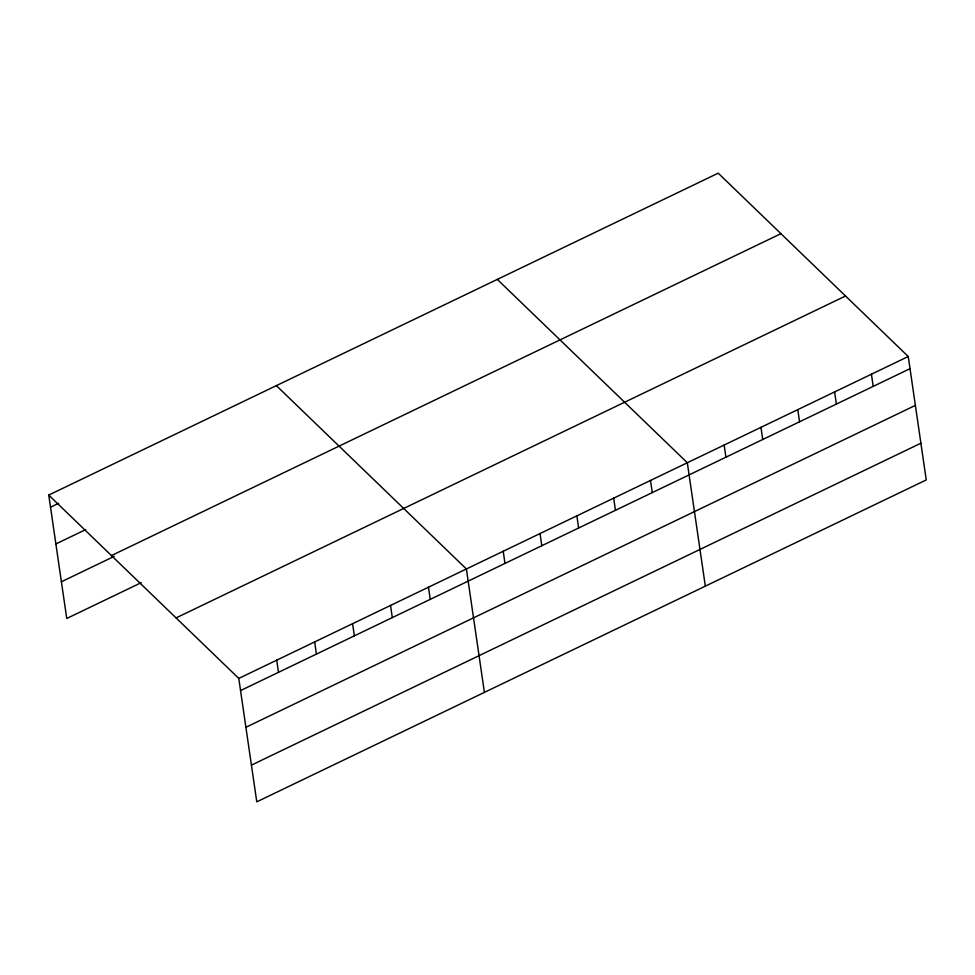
<?xml version="1.0" encoding="UTF-8"?>
<svg xmlns="http://www.w3.org/2000/svg" width="975" height="975" viewBox="0 0 975 975"><rect width="100%" height="100%" fill="white"/><g stroke="black" fill="none" stroke-linecap="round" stroke-linejoin="round"><path stroke-width="1.46" d="M48.75 495.068L718.222 173.172L908.249 356.521L926.25 479.932L256.778 801.828L238.777 678.417L48.75 495.068L66.751 618.479L141.278 582.648M50.529 507.219L58.658 503.319M55.88 543.94L85.69 529.608M111.455 555.567L780.926 233.671M61.401 581.77L114.233 556.359M176.073 617.906L845.532 296.01M238.777 678.417L908.249 356.521M240.557 690.568L910.016 368.672M245.907 727.289L915.379 405.393M251.428 765.119L920.9 443.211M497.299 279.398L687.326 462.747L705.327 586.158M276.364 385.625L466.391 568.973L484.404 692.384M871.431 374.217L873.198 386.38M834.6 391.926L836.379 404.077M797.782 409.634L799.561 421.785M760.963 427.33L762.73 439.493M724.145 445.039L725.912 457.19M650.496 480.443L652.275 492.607M613.677 498.152L615.457 510.303M576.859 515.86L578.638 528.011M540.04 533.557L541.808 545.72M503.222 551.265L504.989 563.416M428.464 587.206L430.231 599.369M390.524 605.451L392.303 617.614M352.584 623.695L354.364 635.846M314.657 641.94L316.424 654.091M276.717 660.172L278.484 672.336"/></g></svg>
